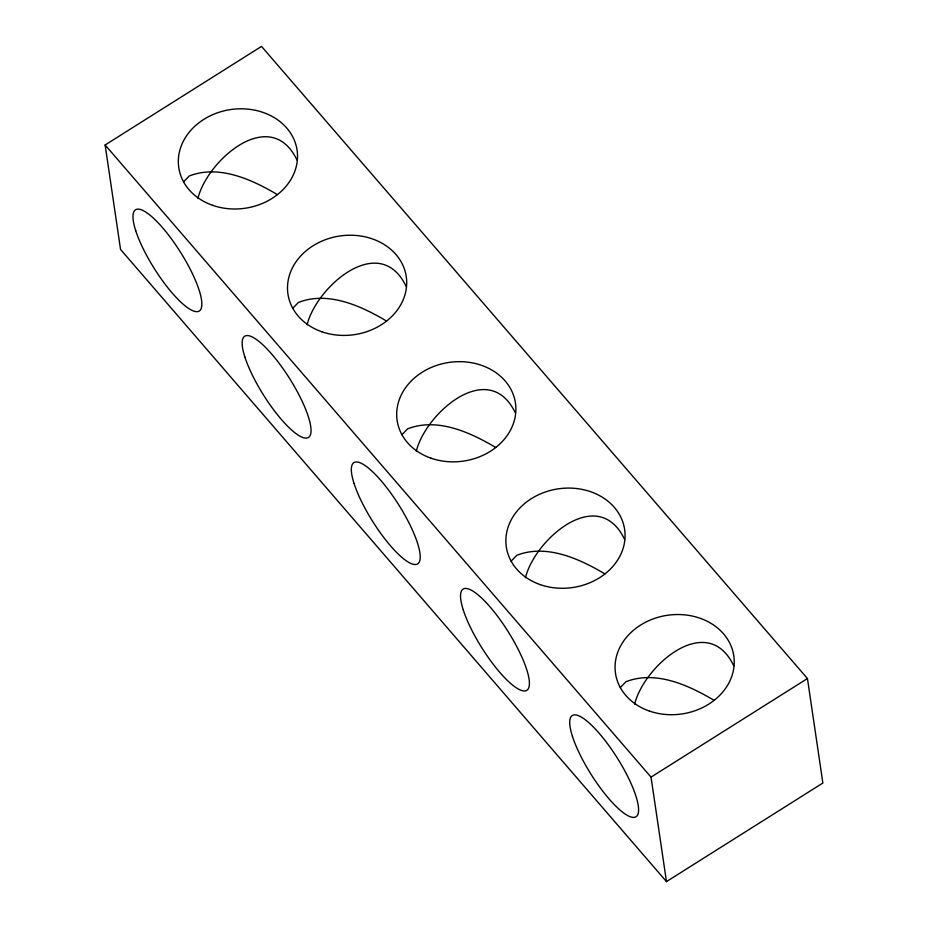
<?xml version="1.0" encoding="UTF-8"?>
<svg xmlns="http://www.w3.org/2000/svg" width="928" height="928" viewBox="0 0 928 928"><rect width="100%" height="100%" fill="white"/><g stroke="black" fill="none" stroke-linecap="round" stroke-linejoin="round"><path stroke-width="1.39" d="M197.908 198.383C207.443 159.906 270.64 104.876 297.018 160.08M307.087 324.812C316.622 286.334 379.819 231.304 406.197 286.508M416.278 451.24C425.801 412.763 489.01 357.732 515.376 412.937M525.457 577.668C534.98 539.191 598.189 484.161 624.567 539.365M634.636 704.097C644.171 665.62 707.368 610.589 733.746 665.794M183.547 181.9L189.242 176.007C218.927 164.418 251.755 179.417 277.344 194.602M292.726 308.328L298.422 302.435C328.106 290.847 360.934 305.846 386.524 321.03M401.905 434.756L407.601 428.864C437.285 417.275 470.113 432.274 495.703 447.47M511.084 561.185L516.792 555.292C546.464 543.704 579.292 558.702 604.894 573.898M620.275 687.613L625.971 681.72C655.655 670.132 688.472 685.131 714.073 700.327M105.131 144.977L261.522 46.4L807.441 678.542L822.869 783.023L666.478 881.6L120.559 249.458L105.131 144.977L651.038 777.119L666.478 881.6M651.038 777.119L807.441 678.542M244.911 357.141A59.798 15.44 57.8 0 0 304.152 437.877A59.798 15.44 57.8 0 0 280.79 365.539A59.798 15.44 57.8 0 0 244.911 357.141M649.38 711.045A59.798 49.868 -8.4 0 0 734.036 657.697A59.798 49.868 -8.4 0 0 640.529 625.112A59.798 49.868 -8.4 0 0 649.38 711.045M354.09 483.569A59.798 15.44 57.8 0 0 413.343 564.305A59.798 15.44 57.8 0 0 389.98 491.968A59.798 15.44 57.8 0 0 354.09 483.569M135.732 230.712A59.798 15.44 57.8 0 0 194.973 311.448A59.798 15.44 57.8 0 0 171.61 239.111A59.798 15.44 57.8 0 0 135.732 230.712M431.021 458.188A59.798 49.868 -8.4 0 0 515.666 404.84A59.798 49.868 -8.4 0 0 422.17 372.244A59.798 49.868 -8.4 0 0 431.021 458.188M572.46 736.426A59.798 15.44 57.8 0 0 631.701 817.174A59.798 15.44 57.8 0 0 608.339 744.836A59.798 15.44 57.8 0 0 572.46 736.426M540.2 584.617A59.798 49.868 -8.4 0 0 624.857 531.268A59.798 49.868 -8.4 0 0 531.35 498.672A59.798 49.868 -8.4 0 0 540.2 584.617M321.842 331.76A59.798 49.868 -8.4 0 0 406.487 278.412A59.798 49.868 -8.4 0 0 312.98 245.816A59.798 49.868 -8.4 0 0 321.842 331.76M212.651 205.332A59.798 49.868 -8.4 0 0 297.308 151.983A59.798 49.868 -8.4 0 0 203.8 119.387A59.798 49.868 -8.4 0 0 212.651 205.332M463.281 609.998A59.798 15.44 57.8 0 0 522.522 690.745A59.798 15.44 57.8 0 0 499.16 618.396A59.798 15.44 57.8 0 0 463.281 609.998"/></g></svg>
